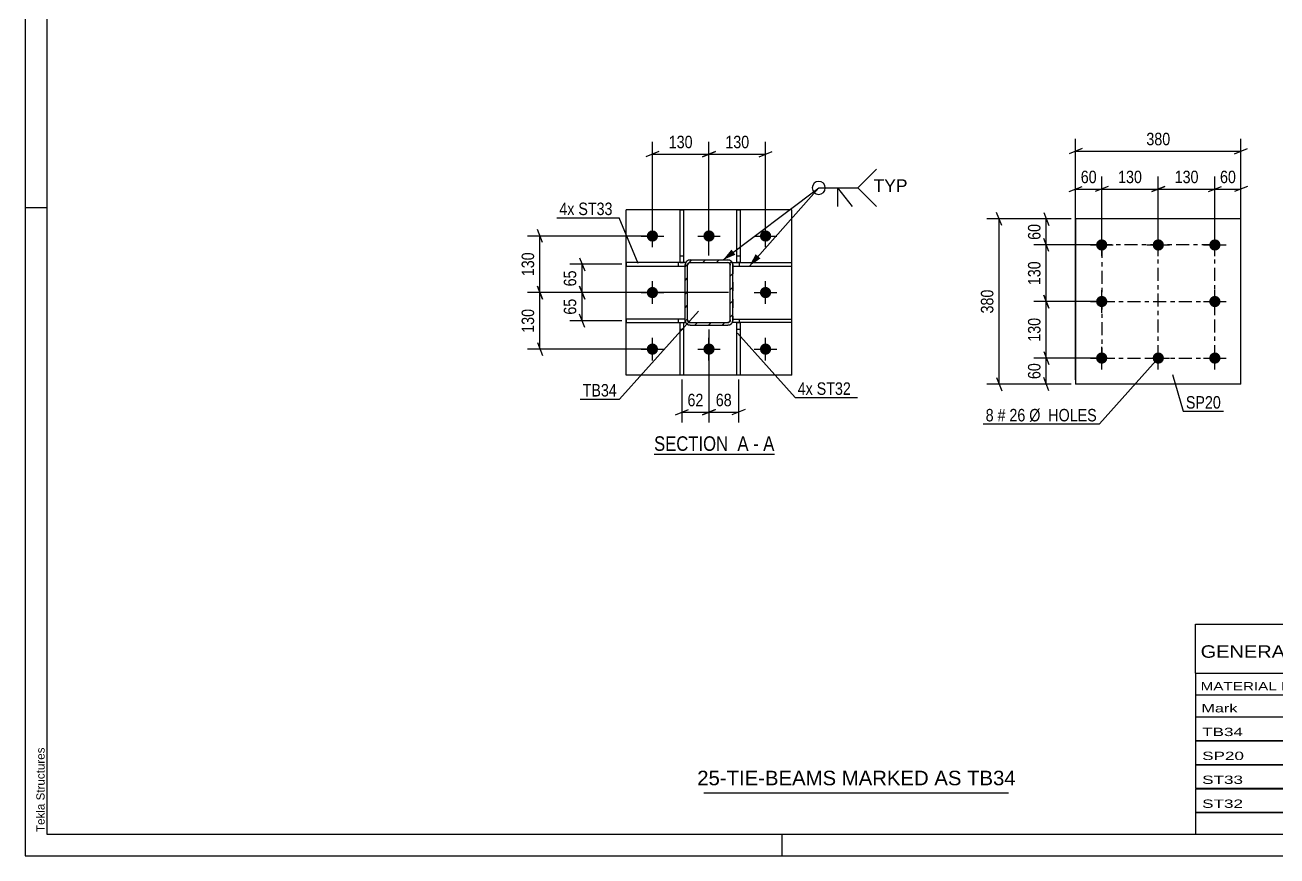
# Model space of a CAD drawing. Header units: millimetres. Extents: x 0 to 594, y 0 to 420.
# Drawn here: x 0 to 287.7, y 0 to 191 of the extents above; entities that cross this region are included whole.
import ezdxf

# ---------------------------------------------------------------- set-up
doc = ezdxf.new("R2010")
doc.units = ezdxf.units.MM
doc.linetypes.add('DXK_LINE_DOT2', pattern=[3.9198, 1.9599, -1.9599])
doc.linetypes.add('DXK_LINE_DOT3', pattern=[5.9187, 2.979, -0.9799, 0.9799, -0.9799])
doc.styles.add('Arial', font='ARIAL.TTF', dxfattribs={"height": 0.2})
doc.styles.add('Arial Narrow', font='ARIALN.TTF', dxfattribs={"height": 0.2})

# ---------------------------------------------------------------- blocks, each defined once
blk = doc.blocks.new('Unknown-580568585-1163')
at = {"color": 5, "linetype": 'Continuous'}
for p, q in [((0, 420), (0, 0)), ((5, 415), (5, 5)), ((5, 149), (0, 149)), ((5, 5), (589, 5)), ((174, 0), (174, 5)), ((0, 0), (594, 0))]:
    blk.add_line(p, q, dxfattribs=at)
at = {"color": 174, "linetype": 'Continuous', "style": 'Arial'}
blk.add_text('Tekla Structures', height=1.9102, rotation=90, dxfattribs=at).set_placement((4.5, 5.5))
blk = doc.blocks.new('Unknown-580568585-13 - 1405')
at = {"color": 6, "linetype": 'Continuous'}
blk.add_line((144.55, 92.37), (172.2, 92.37), dxfattribs=at)
at = {"color": 0, "linetype": 'Continuous'}
blk.add_wipeout([(162.66, 93.12), (162.66, 96.62), (144.55, 96.62), (144.55, 93.12)], dxfattribs=at)
at = {"color": 7, "linetype": 'Continuous', "style": 'Arial Narrow'}
blk.add_text('SECTION ', height=3.34, dxfattribs=at).set_placement((144.55, 93.12))
at = {"color": 0, "linetype": 'Continuous'}
blk.add_wipeout([(166.27, 93.12), (166.27, 96.62), (163.71, 96.62), (163.71, 93.12)], dxfattribs=at)
blk.add_wipeout([(168.59, 93.12), (168.59, 96.62), (167.32, 96.62), (167.32, 93.12)], dxfattribs=at)
at = {"color": 7, "linetype": 'Continuous', "style": 'Arial Narrow'}
blk.add_text('A', height=3.34, dxfattribs=at).set_placement((163.71, 93.12))
at = {"color": 0, "linetype": 'Continuous'}
blk.add_wipeout([(172.2, 93.12), (172.2, 96.62), (169.64, 96.62), (169.64, 93.12)], dxfattribs=at)
at = {"color": 7, "linetype": 'Continuous', "style": 'Arial Narrow'}
for s, p in [('A', (169.64, 93.12)), ('-', (167.32, 93.12))]:
    blk.add_text(s, height=3.34, dxfattribs=at).set_placement(p)
blk = doc.blocks.new('Part-580568585-1450 - 1405')
at = {"color": 2, "linetype": 'Continuous'}
for p, q in [((163.55, 136.41), (163.55, 148.5)), ((163.55, 148.5), (164.35, 148.5)), ((164.35, 148.5), (164.35, 136.41)), ((164.35, 136.41), (163.55, 136.41))]:
    blk.add_line(p, q, dxfattribs=at)
at = {"color": 7, "linetype": 'DXK_LINE_DOT2'}
blk.add_line((163.55, 137.91), (164.35, 137.91), dxfattribs=at)
blk = doc.blocks.new('Part-580568585-1442 - 1405')
at = {"color": 2, "linetype": 'Continuous'}
for p, q in [((150.55, 110.5), (150.55, 122.61)), ((150.55, 122.61), (151.35, 122.61)), ((151.35, 122.61), (151.35, 110.5)), ((151.35, 110.5), (150.55, 110.5))]:
    blk.add_line(p, q, dxfattribs=at)
at = {"color": 7, "linetype": 'DXK_LINE_DOT2'}
blk.add_line((150.55, 121.11), (151.35, 121.11), dxfattribs=at)
blk = doc.blocks.new('Part-580568585-1408 - 1405')
at = {"color": 2, "linetype": 'Continuous'}
for p, q in [((176.17, 148.5), (138.17, 148.5)), ((138.17, 110.5), (138.17, 148.5)), ((176.17, 110.5), (176.17, 148.5)), ((176.17, 110.5), (138.17, 110.5))]:
    blk.add_line(p, q, dxfattribs=at)
blk = doc.blocks.new('Part-580568585-1443 - 1405')
at = {"color": 2, "linetype": 'Continuous'}
for p, q in [((162.67, 123.4), (176.17, 123.4)), ((162.67, 122.6), (162.67, 123.2)), ((163.55, 122.6), (162.67, 122.6)), ((176.17, 122.6), (164.35, 122.6)), ((176.17, 122.6), (176.17, 123.4))]:
    blk.add_line(p, q, dxfattribs=at)
at = {"color": 7, "linetype": 'DXK_LINE_DOT2'}
for p, q in [((162.67, 123.2), (162.67, 123.4)), ((164.35, 122.6), (163.55, 122.6)), ((164.17, 122.6), (164.17, 123.4))]:
    blk.add_line(p, q, dxfattribs=at)
blk = doc.blocks.new('Part-580568585-1435 - 1405')
at = {"color": 2, "linetype": 'Continuous'}
for p, q in [((162.67, 135.8), (162.67, 136.4)), ((162.67, 136.4), (176.17, 136.4)), ((162.67, 135.6), (176.17, 135.6)), ((176.17, 135.6), (176.17, 136.4))]:
    blk.add_line(p, q, dxfattribs=at)
at = {"color": 7, "linetype": 'DXK_LINE_DOT2'}
for p, q in [((162.67, 135.8), (162.67, 135.6)), ((164.17, 135.6), (164.17, 136.4))]:
    blk.add_line(p, q, dxfattribs=at)
blk = doc.blocks.new('Part-580568585-1436 - 1405')
at = {"color": 2, "linetype": 'Continuous'}
for p, q in [((150.55, 136.41), (150.55, 148.5)), ((150.55, 148.5), (151.35, 148.5)), ((151.35, 148.5), (151.35, 136.41)), ((150.55, 136.41), (151.35, 136.41))]:
    blk.add_line(p, q, dxfattribs=at)
at = {"color": 7, "linetype": 'DXK_LINE_DOT2'}
blk.add_line((150.55, 137.91), (151.35, 137.91), dxfattribs=at)
blk = doc.blocks.new('Part-580568585-1486 - 1405')
at = {"color": 2, "linetype": 'Continuous'}
for p, q in [((151.67, 123.4), (138.17, 123.4)), ((138.17, 123.4), (138.17, 122.6)), ((138.17, 122.6), (150.55, 122.6)), ((151.35, 122.6), (151.67, 122.6)), ((151.67, 122.6), (151.67, 123.2))]:
    blk.add_line(p, q, dxfattribs=at)
at = {"color": 7, "linetype": 'DXK_LINE_DOT2'}
for p, q in [((150.17, 122.6), (150.17, 123.4)), ((150.55, 122.6), (151.35, 122.6)), ((151.67, 123.2), (151.67, 123.4))]:
    blk.add_line(p, q, dxfattribs=at)
blk = doc.blocks.new('Part-580568585-1487 - 1405')
at = {"color": 2, "linetype": 'Continuous'}
for p, q in [((151.67, 136.4), (138.17, 136.4)), ((138.17, 136.4), (138.17, 135.6)), ((138.17, 135.6), (151.67, 135.6)), ((151.67, 136.4), (151.67, 135.8))]:
    blk.add_line(p, q, dxfattribs=at)
at = {"color": 7, "linetype": 'DXK_LINE_DOT2'}
for p, q in [((150.17, 135.6), (150.17, 136.4)), ((151.67, 135.6), (151.67, 135.8))]:
    blk.add_line(p, q, dxfattribs=at)
blk = doc.blocks.new('Bolt-580568585-1488 - 1405')
at = {"linetype": 'Continuous'}
for points in [[(142.87, 142.5, -1), (145.47, 142.5, -1)], [(155.87, 142.5, -1), (158.47, 142.5, -1)], [(168.87, 142.5, -1), (171.47, 142.5, -1)], [(142.87, 129.5, -1), (145.47, 129.5, -1)], [(168.87, 129.5, -1), (171.47, 129.5, -1)], [(142.87, 116.5, -1), (145.47, 116.5, -1)], [(155.87, 116.5, -1), (158.47, 116.5, -1)], [(168.87, 116.5, -1), (171.47, 116.5, -1)]]:
    blk.add_hatch(color=1, dxfattribs=at).paths.add_polyline_path(points)
at = {"color": 1, "linetype": 'Continuous'}
for p, q in [((144.17, 139.9), (144.17, 145.1)), ((157.17, 139.9), (157.17, 145.1)), ((170.17, 139.9), (170.17, 145.1)), ((141.57, 142.5), (146.77, 142.5)), ((154.57, 142.5), (159.77, 142.5)), ((167.57, 142.5), (172.77, 142.5)), ((141.57, 129.5), (146.77, 129.5)), ((144.17, 126.9), (144.17, 132.1)), ((167.57, 129.5), (172.77, 129.5)), ((170.17, 126.9), (170.17, 132.1)), ((144.17, 113.9), (144.17, 119.1)), ((157.17, 113.9), (157.17, 119.1)), ((170.17, 113.9), (170.17, 119.1)), ((141.57, 116.5), (146.77, 116.5)), ((154.57, 116.5), (159.77, 116.5)), ((167.57, 116.5), (172.77, 116.5))]:
    blk.add_line(p, q, dxfattribs=at)
blk = doc.blocks.new('Part-580568585-1489 - 1405')
at = {"color": 2, "linetype": 'Continuous'}
for p, q in [((163.55, 110.5), (163.55, 122.61)), ((163.55, 122.61), (164.35, 122.61)), ((164.35, 122.61), (164.35, 110.5)), ((164.35, 110.5), (163.55, 110.5))]:
    blk.add_line(p, q, dxfattribs=at)
at = {"color": 7, "linetype": 'DXK_LINE_DOT2'}
blk.add_line((163.55, 121.11), (164.35, 121.11), dxfattribs=at)
blk = doc.blocks.new('Part-580568585-1504 - 1405')
at = {"linetype": 'Continuous'}
h = blk.add_hatch(dxfattribs=at)
h.set_pattern_fill('', scale=0.7, style=0, pattern_type=0)
h.set_pattern_definition([(45, (162.3157, 136.6487), (-1.57154, 1.57154), [])])
h.paths.add_polyline_path([(162.58, 136.26), (162.32, 136.65), (161.93, 136.91), (161.47, 137), (152.87, 137), (152.41, 136.91), (152.02, 136.65), (151.76, 136.26), (151.67, 135.8), (151.67, 123.2), (151.76, 122.74), (152.02, 122.35), (152.41, 122.09), (152.87, 122), (161.47, 122), (161.93, 122.09), (162.32, 122.35), (162.58, 122.74), (162.67, 123.2), (162.67, 135.8)])
h.paths.add_polyline_path([(162.07, 123.2), (162.02, 122.97), (161.89, 122.78), (161.7, 122.65), (161.47, 122.6), (152.87, 122.6), (152.64, 122.65), (152.44, 122.78), (152.31, 122.97), (152.27, 123.2), (152.27, 135.8), (152.31, 136.03), (152.44, 136.22), (152.64, 136.35), (152.87, 136.4), (161.47, 136.4), (161.7, 136.35), (161.89, 136.22), (162.02, 136.03), (162.07, 135.8)])
at = {"color": 7, "linetype": 'DXK_LINE_DOT2'}
for p, q in [((151.67, 135.8), (151.76, 136.26)), ((151.67, 123.2), (151.67, 135.8)), ((152.31, 136.03), (152.27, 135.8)), ((152.27, 123.2), (152.27, 135.8)), ((152.44, 136.22), (152.31, 136.03)), ((152.41, 136.91), (152.87, 137)), ((152.64, 136.35), (152.44, 136.22)), ((152.87, 136.4), (152.64, 136.35)), ((152.87, 137), (161.47, 137)), ((152.87, 136.4), (161.47, 136.4)), ((161.47, 137), (161.93, 136.91)), ((161.7, 136.35), (161.47, 136.4)), ((161.89, 136.22), (161.7, 136.35)), ((162.02, 136.03), (161.89, 136.22)), ((162.07, 135.8), (162.02, 136.03)), ((162.07, 123.2), (162.07, 135.8)), ((162.58, 136.26), (162.67, 135.8)), ((162.67, 135.8), (162.67, 123.2)), ((151.76, 122.74), (151.67, 123.2)), ((152.27, 123.2), (152.31, 122.97)), ((152.31, 122.97), (152.44, 122.78)), ((152.87, 122), (152.41, 122.09)), ((152.44, 122.78), (152.64, 122.65)), ((152.64, 122.65), (152.87, 122.6)), ((152.87, 122.6), (161.47, 122.6)), ((152.87, 122), (161.47, 122)), ((161.47, 122.6), (161.7, 122.65)), ((161.93, 122.09), (161.47, 122)), ((161.7, 122.65), (161.89, 122.78)), ((161.89, 122.78), (162.02, 122.97)), ((162.02, 122.97), (162.07, 123.2)), ((162.67, 123.2), (162.58, 122.74))]:
    blk.add_line(p, q, dxfattribs=at)
at = {"color": 2, "linetype": 'Continuous'}
for p, q in [((151.76, 136.26), (151.67, 135.8)), ((151.67, 123.2), (151.67, 135.8)), ((152.27, 135.8), (152.31, 136.03)), ((152.27, 123.2), (152.27, 135.8)), ((152.31, 136.03), (152.44, 136.22)), ((152.87, 137), (152.41, 136.91)), ((152.44, 136.22), (152.64, 136.35)), ((152.64, 136.35), (152.87, 136.4)), ((152.87, 137), (161.47, 137)), ((152.87, 136.4), (161.47, 136.4)), ((161.93, 136.91), (161.47, 137)), ((161.47, 136.4), (161.7, 136.35)), ((161.7, 136.35), (161.89, 136.22)), ((161.89, 136.22), (162.02, 136.03)), ((162.02, 136.03), (162.07, 135.8)), ((162.07, 123.2), (162.07, 135.8)), ((162.67, 135.8), (162.58, 136.26)), ((162.67, 123.2), (162.67, 135.8)), ((151.67, 123.2), (151.76, 122.74)), ((152.31, 122.97), (152.27, 123.2)), ((152.44, 122.78), (152.31, 122.97)), ((152.41, 122.09), (152.87, 122)), ((152.64, 122.65), (152.44, 122.78)), ((152.87, 122.6), (152.64, 122.65)), ((152.87, 122.6), (161.47, 122.6)), ((152.87, 122), (161.47, 122)), ((161.7, 122.65), (161.47, 122.6)), ((161.47, 122), (161.93, 122.09)), ((161.89, 122.78), (161.7, 122.65)), ((162.02, 122.97), (161.89, 122.78)), ((162.07, 123.2), (162.02, 122.97)), ((162.58, 122.74), (162.67, 123.2))]:
    blk.add_line(p, q, dxfattribs=at)
at = {"color": 7, "linetype": 'DXK_LINE_DOT2'}
for centre, start, end in [((152.87, 135.8), 112.5, 157.5), ((161.47, 135.8), 22.5, 67.5), ((152.87, 123.2), 202.5, 247.5), ((161.47, 123.2), 292.5, 337.5)]:
    blk.add_arc(centre, 1.2, start, end, dxfattribs=at)
at = {"color": 2, "linetype": 'Continuous'}
for centre, start, end in [((152.87, 135.8), 112.5, 157.5), ((161.47, 135.8), 22.5, 67.5), ((152.87, 123.2), 202.5, 247.5), ((161.47, 123.2), 292.5, 337.5)]:
    blk.add_arc(centre, 1.2, start, end, dxfattribs=at)
blk = doc.blocks.new('Bolt-580568585-2205 - 2143')
at = {"linetype": 'Continuous'}
for points in [[(247.42, 141.74, -1), (247.42, 139.14, -1)], [(260.42, 141.74, -1), (260.42, 139.14, -1)], [(273.42, 141.74, -1), (273.42, 139.14, -1)], [(247.42, 128.74, -1), (247.42, 126.14, -1)], [(273.42, 128.74, -1), (273.42, 126.14, -1)], [(247.42, 115.74, -1), (247.42, 113.14, -1)], [(260.42, 115.74, -1), (260.42, 113.14, -1)], [(273.42, 115.74, -1), (273.42, 113.14, -1)]]:
    blk.add_hatch(color=1, dxfattribs=at).paths.add_polyline_path(points)
at = {"color": 1, "linetype": 'Continuous'}
for p, q in [((247.42, 137.84), (247.42, 143.04)), ((260.42, 137.84), (260.42, 143.04)), ((273.42, 137.84), (273.42, 143.04)), ((244.82, 140.44), (250.02, 140.44)), ((257.82, 140.44), (263.02, 140.44)), ((270.82, 140.44), (276.02, 140.44)), ((247.42, 124.84), (247.42, 130.04)), ((273.42, 124.84), (273.42, 130.04)), ((244.82, 127.44), (250.02, 127.44)), ((270.82, 127.44), (276.02, 127.44)), ((247.42, 111.84), (247.42, 117.04)), ((260.42, 111.84), (260.42, 117.04)), ((273.42, 111.84), (273.42, 117.04)), ((244.82, 114.44), (250.02, 114.44)), ((257.82, 114.44), (263.02, 114.44)), ((270.82, 114.44), (276.02, 114.44))]:
    blk.add_line(p, q, dxfattribs=at)
blk = doc.blocks.new('Part-580568585-2210 - 2143')
at = {"color": 2, "linetype": 'Continuous'}
for p, q in [((279.42, 146.44), (241.42, 146.44)), ((241.42, 146.44), (241.42, 108.44)), ((279.42, 108.44), (279.42, 146.44)), ((279.42, 108.44), (241.42, 108.44))]:
    blk.add_line(p, q, dxfattribs=at)
blk = doc.blocks.new('Rectangle-580568585-2298 - 2143')
at = {"color": 1, "linetype": 'DXK_LINE_DOT3'}
blk.add_lwpolyline([(247.42, 114.44), (273.42, 114.44), (273.42, 140.44), (247.42, 140.44), (247.42, 114.44)], close=True, dxfattribs=at)
blk = doc.blocks.new('Line-580568585-2283 - 2143')
at = {"color": 1, "linetype": 'DXK_LINE_DOT3'}
blk.add_line((247.42, 127.44), (273.42, 127.44), dxfattribs=at)
blk = doc.blocks.new('Line-580568585-2291 - 2143')
at = {"color": 1, "linetype": 'DXK_LINE_DOT3'}
blk.add_line((260.42, 114.44), (260.42, 140.44), dxfattribs=at)
blk = doc.blocks.new('StraightDimension-580568585-1582 - 1405')
at = {"color": 7, "linetype": 'Continuous'}
for p, q in [((144.17, 143.5), (144.17, 164.18)), ((157.17, 138), (157.17, 164.18)), ((145.67, 161.93), (142.67, 160.73)), ((144.17, 161.33), (157.17, 161.33)), ((155.67, 160.73), (158.67, 161.93))]:
    blk.add_line(p, q, dxfattribs=at)
at = {"color": 0}
blk.add_wipeout([(154.01, 162.08), (154.01, 166.28), (147.32, 166.28), (147.32, 162.08)], dxfattribs=at)
at = {"color": 3, "style": 'Arial Narrow'}
blk.add_text('130', height=2.863, dxfattribs=at).set_placement((147.92, 162.68))
blk = doc.blocks.new('StraightDimension-580568585-1521 - 1405')
at = {"color": 7, "linetype": 'Continuous'}
for p, q in [((157.17, 121), (157.17, 99.62)), ((150.95, 109.5), (150.95, 99.62)), ((149.45, 101.42), (152.45, 102.62)), ((150.95, 102.02), (157.17, 102.02)), ((158.67, 102.62), (155.67, 101.42))]:
    blk.add_line(p, q, dxfattribs=at)
at = {"color": 0}
blk.add_wipeout([(156.49, 102.77), (156.49, 106.97), (151.63, 106.97), (151.63, 102.77)], dxfattribs=at)
at = {"color": 3, "style": 'Arial Narrow'}
blk.add_text('62', height=2.863, dxfattribs=at).set_placement((152.23, 103.37))
blk = doc.blocks.new('StraightDimension-580568585-1532 - 1405')
at = {"color": 7, "linetype": 'Continuous'}
for p, q in [((157.17, 121), (157.17, 99.62)), ((163.95, 109.5), (163.95, 99.62)), ((155.67, 101.42), (158.67, 102.62)), ((157.17, 102.02), (163.95, 102.02)), ((165.45, 102.62), (162.45, 101.42))]:
    blk.add_line(p, q, dxfattribs=at)
at = {"color": 0}
blk.add_wipeout([(162.99, 102.77), (162.99, 106.97), (158.13, 106.97), (158.13, 102.77)], dxfattribs=at)
at = {"color": 3, "style": 'Arial Narrow'}
blk.add_text('68', height=2.863, dxfattribs=at).set_placement((158.73, 103.37))
blk = doc.blocks.new('StraightDimension-580568585-1540 - 1405')
at = {"color": 7, "linetype": 'Continuous'}
for p, q in [((137.17, 136), (125.16, 136)), ((127.41, 137.5), (128.61, 134.5)), ((128.01, 129.5), (128.01, 136)), ((150.67, 129.5), (125.16, 129.5)), ((128.61, 128), (127.41, 131))]:
    blk.add_line(p, q, dxfattribs=at)
at = {"color": 0}
blk.add_wipeout([(127.26, 135.18), (123.06, 135.18), (123.06, 130.32), (127.26, 130.32)], dxfattribs=at)
at = {"color": 3, "style": 'Arial Narrow'}
blk.add_text('65', height=2.863, rotation=90.0002, dxfattribs=at).set_placement((126.66, 130.92))
blk = doc.blocks.new('StraightDimension-580568585-1550 - 1405')
at = {"color": 7, "linetype": 'Continuous'}
for p, q in [((150.67, 129.5), (125.16, 129.5)), ((127.41, 131), (128.61, 128)), ((128.01, 123), (128.01, 129.5)), ((128.61, 121.5), (127.41, 124.5)), ((137.17, 123), (125.16, 123))]:
    blk.add_line(p, q, dxfattribs=at)
at = {"color": 0}
blk.add_wipeout([(127.26, 128.68), (123.06, 128.68), (123.06, 123.82), (127.26, 123.82)], dxfattribs=at)
at = {"color": 3, "style": 'Arial Narrow'}
blk.add_text('65', height=2.863, rotation=90.0002, dxfattribs=at).set_placement((126.66, 124.42))
blk = doc.blocks.new('StraightDimension-580568585-1557 - 1405')
at = {"color": 7, "linetype": 'Continuous'}
for p, q in [((118.93, 141), (117.73, 144)), ((143.17, 142.5), (115.48, 142.5)), ((118.33, 129.5), (118.33, 142.5)), ((161.67, 129.5), (115.48, 129.5)), ((117.73, 131), (118.93, 128))]:
    blk.add_line(p, q, dxfattribs=at)
at = {"color": 0}
blk.add_wipeout([(117.58, 139.34), (113.38, 139.34), (113.38, 132.66), (117.58, 132.66)], dxfattribs=at)
at = {"color": 3, "style": 'Arial Narrow'}
blk.add_text('130', height=2.863, rotation=90.0002, dxfattribs=at).set_placement((116.98, 133.26))
blk = doc.blocks.new('StraightDimension-580568585-1571 - 1405')
at = {"color": 7, "linetype": 'Continuous'}
for p, q in [((161.67, 129.5), (115.48, 129.5)), ((118.93, 128), (117.73, 131)), ((118.33, 116.5), (118.33, 129.5)), ((117.73, 118), (118.93, 115)), ((143.17, 116.5), (115.48, 116.5))]:
    blk.add_line(p, q, dxfattribs=at)
at = {"color": 0}
blk.add_wipeout([(117.58, 126.34), (113.38, 126.34), (113.38, 119.66), (117.58, 119.66)], dxfattribs=at)
at = {"color": 3, "style": 'Arial Narrow'}
blk.add_text('130', height=2.863, rotation=90.0002, dxfattribs=at).set_placement((116.98, 120.26))
blk = doc.blocks.new('StraightDimension-580568585-1592 - 1405')
at = {"color": 7, "linetype": 'Continuous'}
for p, q in [((157.17, 138), (157.17, 164.18)), ((170.17, 143.5), (170.17, 164.18)), ((158.67, 161.93), (155.67, 160.73)), ((157.17, 161.33), (170.17, 161.33)), ((168.67, 160.73), (171.67, 161.93))]:
    blk.add_line(p, q, dxfattribs=at)
at = {"color": 0}
blk.add_wipeout([(167.01, 162.08), (167.01, 166.28), (160.33, 166.28), (160.33, 162.08)], dxfattribs=at)
at = {"color": 3, "style": 'Arial Narrow'}
blk.add_text('130', height=2.863, dxfattribs=at).set_placement((160.93, 162.68))
blk = doc.blocks.new('StraightDimension-580568585-2269 - 2143')
at = {"color": 7, "linetype": 'Continuous'}
for p, q in [((234.09, 115.94), (235.29, 112.94)), ((246.42, 114.44), (231.84, 114.44)), ((234.69, 108.44), (234.69, 114.44)), ((235.29, 106.94), (234.09, 109.94)), ((240.42, 108.44), (231.84, 108.44))]:
    blk.add_line(p, q, dxfattribs=at)
at = {"color": 0}
blk.add_wipeout([(233.94, 113.87), (229.74, 113.87), (229.74, 109.01), (233.94, 109.01)], dxfattribs=at)
at = {"color": 3, "style": 'Arial Narrow'}
blk.add_text('60', height=2.863, rotation=90.0002, dxfattribs=at).set_placement((233.34, 109.61))
blk = doc.blocks.new('StraightDimension-580568585-3596 - 2143')
at = {"color": 7, "linetype": 'Continuous'}
for p, q in [((260.42, 141.44), (260.42, 156.15)), ((273.42, 141.44), (273.42, 156.15)), ((261.92, 153.9), (258.92, 152.7)), ((260.42, 153.3), (273.42, 153.3)), ((271.92, 152.7), (274.92, 153.9))]:
    blk.add_line(p, q, dxfattribs=at)
at = {"color": 0}
blk.add_wipeout([(270.27, 154.05), (270.27, 158.25), (263.58, 158.25), (263.58, 154.05)], dxfattribs=at)
at = {"color": 3, "style": 'Arial Narrow'}
blk.add_text('130', height=2.863, dxfattribs=at).set_placement((264.18, 154.65))
blk = doc.blocks.new('StraightDimension-580568585-2212 - 2143')
at = {"color": 7, "linetype": 'Continuous'}
for p, q in [((224.47, 144.94), (223.27, 147.94)), ((240.42, 146.44), (221.02, 146.44)), ((223.87, 108.44), (223.87, 146.44)), ((223.27, 109.94), (224.47, 106.94)), ((240.42, 108.44), (221.02, 108.44))]:
    blk.add_line(p, q, dxfattribs=at)
at = {"color": 0}
blk.add_wipeout([(223.12, 130.78), (218.92, 130.78), (218.92, 124.1), (223.12, 124.1)], dxfattribs=at)
at = {"color": 3, "style": 'Arial Narrow'}
blk.add_text('380', height=2.863, rotation=90.0002, dxfattribs=at).set_placement((222.52, 124.7))
blk = doc.blocks.new('StraightDimension-580568585-2248 - 2143')
at = {"color": 7, "linetype": 'Continuous'}
for p, q in [((241.42, 109.44), (241.42, 164.86)), ((279.42, 109.44), (279.42, 164.86)), ((242.92, 162.61), (239.92, 161.41)), ((241.42, 162.01), (279.42, 162.01)), ((277.92, 161.41), (280.92, 162.61))]:
    blk.add_line(p, q, dxfattribs=at)
at = {"color": 0}
blk.add_wipeout([(263.77, 162.76), (263.77, 166.96), (257.08, 166.96), (257.08, 162.76)], dxfattribs=at)
at = {"color": 3, "style": 'Arial Narrow'}
blk.add_text('380', height=2.863, dxfattribs=at).set_placement((257.68, 163.36))
blk = doc.blocks.new('StraightDimension-580568585-2259 - 2143')
at = {"color": 7, "linetype": 'Continuous'}
for p, q in [((234.09, 147.94), (235.29, 144.94)), ((240.42, 146.44), (231.84, 146.44)), ((234.69, 140.44), (234.69, 146.44)), ((235.29, 138.94), (234.09, 141.94)), ((246.42, 140.44), (231.84, 140.44))]:
    blk.add_line(p, q, dxfattribs=at)
at = {"color": 0}
blk.add_wipeout([(233.94, 145.87), (229.74, 145.87), (229.74, 141.01), (233.94, 141.01)], dxfattribs=at)
at = {"color": 3, "style": 'Arial Narrow'}
blk.add_text('60', height=2.863, rotation=90.0002, dxfattribs=at).set_placement((233.34, 141.61))
blk = doc.blocks.new('StraightDimension-580568585-2632 - 2143')
at = {"color": 7, "linetype": 'Continuous'}
for p, q in [((273.42, 141.44), (273.42, 156.15)), ((279.42, 109.44), (279.42, 156.15)), ((271.92, 152.7), (274.92, 153.9)), ((273.42, 153.3), (279.42, 153.3)), ((280.92, 153.9), (277.92, 152.7))]:
    blk.add_line(p, q, dxfattribs=at)
at = {"color": 0}
blk.add_wipeout([(278.85, 154.05), (278.85, 158.25), (274, 158.25), (274, 154.05)], dxfattribs=at)
at = {"color": 3, "style": 'Arial Narrow'}
blk.add_text('60', height=2.863, dxfattribs=at).set_placement((274.6, 154.65))
blk = doc.blocks.new('StraightDimension-580568585-2633 - 2143')
at = {"color": 7, "linetype": 'Continuous'}
for p, q in [((241.42, 109.44), (241.42, 156.15)), ((247.42, 141.44), (247.42, 156.15)), ((239.92, 152.7), (242.92, 153.9)), ((241.42, 153.3), (247.42, 153.3)), ((248.92, 153.9), (245.92, 152.7))]:
    blk.add_line(p, q, dxfattribs=at)
at = {"color": 0}
blk.add_wipeout([(246.85, 154.05), (246.85, 158.25), (242, 158.25), (242, 154.05)], dxfattribs=at)
at = {"color": 3, "style": 'Arial Narrow'}
blk.add_text('60', height=2.863, dxfattribs=at).set_placement((242.6, 154.65))
blk = doc.blocks.new('StraightDimension-580568585-3594 - 2143')
at = {"color": 7, "linetype": 'Continuous'}
for p, q in [((247.42, 141.44), (247.42, 156.15)), ((260.42, 141.44), (260.42, 156.15)), ((248.92, 153.9), (245.92, 152.7)), ((247.42, 153.3), (260.42, 153.3)), ((258.92, 152.7), (261.92, 153.9))]:
    blk.add_line(p, q, dxfattribs=at)
at = {"color": 0}
blk.add_wipeout([(257.27, 154.05), (257.27, 158.25), (250.58, 158.25), (250.58, 154.05)], dxfattribs=at)
at = {"color": 3, "style": 'Arial Narrow'}
blk.add_text('130', height=2.863, dxfattribs=at).set_placement((251.18, 154.65))
blk = doc.blocks.new('StraightDimension-580568585-3616 - 2143')
at = {"color": 7, "linetype": 'Continuous'}
for p, q in [((246.42, 127.44), (231.84, 127.44)), ((235.29, 125.94), (234.09, 128.94)), ((234.69, 114.44), (234.69, 127.44)), ((234.09, 115.94), (235.29, 112.94)), ((246.42, 114.44), (231.84, 114.44))]:
    blk.add_line(p, q, dxfattribs=at)
at = {"color": 0}
blk.add_wipeout([(233.94, 124.28), (229.74, 124.28), (229.74, 117.6), (233.94, 117.6)], dxfattribs=at)
at = {"color": 3, "style": 'Arial Narrow'}
blk.add_text('130', height=2.863, rotation=90.0002, dxfattribs=at).set_placement((233.34, 118.2))
blk = doc.blocks.new('StraightDimension-580568585-3618 - 2143')
at = {"color": 7, "linetype": 'Continuous'}
for p, q in [((235.29, 138.94), (234.09, 141.94)), ((246.42, 140.44), (231.84, 140.44)), ((234.69, 127.44), (234.69, 140.44)), ((246.42, 127.44), (231.84, 127.44)), ((234.09, 128.94), (235.29, 125.94))]:
    blk.add_line(p, q, dxfattribs=at)
at = {"color": 0}
blk.add_wipeout([(233.94, 137.28), (229.74, 137.28), (229.74, 130.6), (233.94, 130.6)], dxfattribs=at)
at = {"color": 3, "style": 'Arial Narrow'}
blk.add_text('130', height=2.863, rotation=90.0002, dxfattribs=at).set_placement((233.34, 131.2))
blk = doc.blocks.new('Unknown-580568585-3913')
at = {"color": 7, "linetype": 'Continuous'}
for p, q in [((269, 53.25), (429, 53.25)), ((269, 42), (269, 53.25)), ((429, 53.25), (429, 42)), ((269, 42), (429, 42)), ((269, 42), (269, 37)), ((429, 42), (429, 37)), ((269, 37), (429, 37)), ((269, 37), (269, 32)), ((293, 37), (293, 32)), ((328.5, 37), (328.5, 32)), ((354.5, 37), (354.5, 32)), ((367.5, 37), (367.5, 32)), ((385, 37), (385, 32)), ((407, 37), (407, 32)), ((429, 37), (429, 32)), ((269, 32), (429, 32)), ((269, 31.95), (269, 26.55)), ((269, 31.95), (429, 31.95)), ((293, 32), (293, 26.5)), ((328.5, 32), (328.5, 26.5)), ((354.5, 32), (354.5, 26.5)), ((367.5, 32), (367.5, 26.5)), ((385, 32), (385, 26.5)), ((407, 32), (407, 26.5)), ((429, 31.95), (429, 26.55)), ((269, 26.55), (429, 26.55)), ((269, 26.45), (269, 21.05)), ((269, 26.45), (429, 26.45)), ((293, 26.5), (293, 21)), ((328.5, 26.5), (328.5, 21)), ((354.5, 26.5), (354.5, 21)), ((367.5, 26.5), (367.5, 21)), ((385, 26.5), (385, 21)), ((407, 26.5), (407, 21)), ((429, 26.45), (429, 21.05)), ((269, 21.05), (429, 21.05)), ((269, 20.95), (269, 15.55)), ((269, 20.95), (429, 20.95)), ((293, 21), (293, 15.5)), ((328.5, 21), (328.5, 15.5)), ((354.5, 21), (354.5, 15.5)), ((367.5, 21), (367.5, 15.5)), ((385, 21), (385, 15.5)), ((407, 21), (407, 15.5)), ((429, 20.95), (429, 15.55)), ((269, 15.55), (429, 15.55)), ((269, 15.45), (269, 10.05)), ((269, 15.45), (429, 15.45)), ((293, 15.5), (293, 10)), ((328.5, 15.5), (328.5, 10)), ((354.5, 15.5), (354.5, 10)), ((367.5, 15.5), (367.5, 10)), ((385, 15.5), (385, 10)), ((407, 15.5), (407, 10)), ((429, 15.45), (429, 10.05)), ((269, 10.05), (429, 10.05)), ((269, 10), (429, 10)), ((269, 10), (269, 5)), ((385, 10), (385, 5)), ((407, 10), (407, 5)), ((429, 10), (429, 5)), ((269, 5), (429, 5))]:
    blk.add_line(p, q, dxfattribs=at)
at = {"color": 7, "style": 'Arial Narrow'}
for s, height, width, p in [('GENERAL NOTES & WELD DETAILS :', 2.8633, 1.4, (270.15, 45.56)), ('REFER TYP DRAWING TYP-01', 1.9089, 1.6, (353.7, 45.66)), ("MATERIAL LIST FOR ASSEMBLY MK'D", 1.9089, 1.6, (270.15, 38.06)), ('TB34', 1.909, 1.794707, (364.1, 37.97)), ('25', 1.909, 1.794707, (389.99, 38.06)), ('No. Required', 1.9089, 1.6, (400.41, 38.06)), ('Mark', 1.909, 1.7, (270.34, 33)), ('Profile', 1.909, 1.7, (303.41, 33)), ('Material', 1.909, 1.7, (333.54, 33.06)), ('No.', 1.909, 1.7, (358.5, 33.06)), ('Length', 1.909, 1.7, (369, 33.06)), ('Area', 1.909, 1.7, (391.5, 33.06)), ('Weight', 1.909, 1.7, (411, 33.06))]:
    blk.add_text(s, height=height, dxfattribs=dict(at, width=width)).set_placement(p)
at = {"color": 7, "linetype": 'Continuous', "style": 'Arial Narrow'}
for s, height, width, p in [('TB34', 1.909, 1.794707, (270.5, 27.56)), ('RHS150*110*6', 1.9089, 1.794707, (295, 27.56)), ('E350', 1.909, 1.794707, (334.74, 27.56)), ('1', 1.91, 1.794707, (358.86, 27.56)), ('2951', 1.909, 1.794707, (371.58, 27.56)), ('1.5', 1.909, 1.794707, (395.32, 27.56)), ('68.9', 1.909, 1.794707, (414.14, 27.56)), ('SP20', 1.909, 1.794707, (270.5, 22.06)), ('PL20*380', 1.909, 1.794707, (295, 22.06)), ('E350', 1.909, 1.794707, (334.74, 22.06)), ('2', 1.91, 1.794707, (358.86, 22.06)), ('380', 1.909, 1.794707, (373.77, 22.06)), ('0.3', 1.909, 1.794707, (395.32, 22.06)), ('45.3', 1.909, 1.794707, (414.14, 22.06)), ('ST33', 1.909, 1.794707, (270.5, 16.56)), ('PL8*100', 1.909, 1.794707, (295, 16.56)), ('E350', 1.909, 1.794707, (334.74, 16.56)), ('8', 1.91, 1.794707, (358.86, 16.56)), ('135', 1.909, 1.794707, (373.77, 16.56)), ('0.0', 1.909, 1.794707, (395.32, 16.56)), ('3.3', 1.909, 1.794707, (416.33, 16.56)), ('ST32', 1.909, 1.794707, (270.5, 11.06)), ('PL8*100', 1.909, 1.794707, (295, 11.06)), ('E350', 1.909, 1.794707, (334.74, 11.06)), ('8', 1.91, 1.794707, (358.86, 11.06)), ('121', 1.909, 1.794707, (373.77, 11.06)), ('0.0', 1.909, 1.794707, (395.32, 11.06)), ('3.0', 1.909, 1.794707, (416.33, 11.06)), ('Total', 1.909, 1.7, (371.33, 6.5)), ('2.4', 1.909, 1.794707, (394.83, 6.5)), ('120.6', 1.909, 1.794707, (411.96, 6.5))]:
    blk.add_text(s, height=height, dxfattribs=dict(at, width=width)).set_placement(p)
blk = doc.blocks.new('Unknown-580568585-3914')
at = {"color": 7, "linetype": 'Continuous'}
blk.add_line((156, 14.5), (226, 14.5), dxfattribs=at)
at = {"color": 7, "style": 'Arial'}
blk.add_text('25-TIE-BEAMS MARKED AS TB34', height=3.3427734, dxfattribs=at).set_placement((154.46875, 16.25))
blk = doc.blocks.new('MarkSet-580568585-2730 - 1405')
at = {"color": 0}
blk.add_wipeout([(181.02, 105.99), (181.02, 108.99), (177.55, 108.99), (177.55, 105.99)], dxfattribs=at)
blk.add_wipeout([(181.02, 105.99), (181.02, 108.99), (177.55, 108.99), (177.55, 105.99)], dxfattribs=at)
at = {"color": 30, "linetype": 'Continuous'}
blk.add_line((163.74, 120.16), (176.95, 105.39), dxfattribs=at)
at = {"color": 0}
blk.add_wipeout([(189.78, 105.99), (189.78, 108.99), (181.92, 108.99), (181.92, 105.99)], dxfattribs=at)
blk.add_wipeout([(189.78, 105.99), (189.78, 108.99), (181.92, 108.99), (181.92, 105.99)], dxfattribs=at)
at = {"color": 30, "linetype": 'Continuous'}
blk.add_line((176.95, 105.39), (191.28, 105.39), dxfattribs=at)
at = {"color": 3, "style": 'Arial Narrow'}
for s, p in [('4x', (177.55, 105.99)), ('ST32', (181.92, 105.99))]:
    blk.add_text(s, height=2.863, dxfattribs=at).set_placement(p)
blk = doc.blocks.new('Mark-580568585-1500 - 1405')
at = {"color": 0}
blk.add_wipeout([(135.99, 105.61), (135.99, 108.61), (128.14, 108.61), (128.14, 105.61)], dxfattribs=at)
blk.add_wipeout([(135.99, 105.61), (135.99, 108.61), (128.14, 108.61), (128.14, 105.61)], dxfattribs=at)
at = {"color": 30, "linetype": 'Continuous'}
for p in [(154.76, 125.19), (127.54, 105.01)]:
    blk.add_line(p, (136.59, 105.01), dxfattribs=at)
at = {"color": 3, "style": 'Arial Narrow'}
blk.add_text('TB34', height=2.863, dxfattribs=at).set_placement((128.14, 105.61))
blk = doc.blocks.new('WeldMark-580568585-1601 - 1405')
at = {"linetype": 'Continuous'}
for points in [[(163.24, 138.2), (160.39, 137), (162.34, 139.4)], [(169.01, 137.34), (166.46, 135.6), (167.89, 138.34)]]:
    blk.add_hatch(color=30, dxfattribs=at).paths.add_polyline_path(points)
at = {"color": 30, "linetype": 'Continuous'}
for p, q in [((160.39, 137), (182.4, 153.55)), ((166.46, 135.6), (182.4, 153.55)), ((182.4, 153.55), (191.4, 153.55))]:
    blk.add_line(p, q, dxfattribs=at)
at = {"color": 3, "linetype": 'Continuous'}
for q in [(190.11, 149.27), (186.68, 149.27)]:
    blk.add_line((186.68, 153.55), q, dxfattribs=at)
for start, end in [(90, 270), (270, 90)]:
    blk.add_arc((182.4, 153.55), 1.5, start, end, dxfattribs=at)
at = {"color": 0, "linetype": 'Continuous'}
blk.add_wipeout([(202.77, 152.65), (202.77, 155.65), (195, 155.65), (195, 152.65)], dxfattribs=at)
blk.add_wipeout([(202.77, 152.65), (202.77, 155.65), (195, 155.65), (195, 152.65)], dxfattribs=at)
at = {"color": 3, "linetype": 'Continuous'}
for q in [(195.68, 157.84), (195.68, 149.27)]:
    blk.add_line((191.4, 153.55), q, dxfattribs=at)
at = {"color": 3, "linetype": 'Continuous', "style": 'Arial'}
blk.add_text('TYP', height=2.865, dxfattribs=at).set_placement((195, 152.65))
blk = doc.blocks.new('MarkSet-580568585-2737 - 1405')
at = {"color": 30, "linetype": 'Continuous'}
blk.add_line((140.91, 136.21), (136.51, 146.71), dxfattribs=at)
at = {"color": 0}
blk.add_wipeout([(126.25, 147.31), (126.25, 150.31), (122.78, 150.31), (122.78, 147.31)], dxfattribs=at)
blk.add_wipeout([(126.25, 147.31), (126.25, 150.31), (122.78, 150.31), (122.78, 147.31)], dxfattribs=at)
blk.add_wipeout([(135.01, 147.31), (135.01, 150.31), (127.15, 150.31), (127.15, 147.31)], dxfattribs=at)
blk.add_wipeout([(135.01, 147.31), (135.01, 150.31), (127.15, 150.31), (127.15, 147.31)], dxfattribs=at)
at = {"color": 30, "linetype": 'Continuous'}
blk.add_line((122.18, 146.71), (136.51, 146.71), dxfattribs=at)
at = {"color": 3, "style": 'Arial Narrow'}
for s, p in [('4x', (122.78, 147.31)), ('ST33', (127.15, 147.31))]:
    blk.add_text(s, height=2.863, dxfattribs=at).set_placement(p)
blk = doc.blocks.new('Mark-580568585-2201 - 2143')
at = {"color": 0}
blk.add_wipeout([(222.58, 99.89), (222.58, 102.89), (220.75, 102.89), (220.75, 99.89)], dxfattribs=at)
blk.add_wipeout([(222.58, 99.89), (222.58, 102.89), (220.75, 102.89), (220.75, 99.89)], dxfattribs=at)
blk.add_wipeout([(225.31, 99.89), (225.31, 102.89), (223.48, 102.89), (223.48, 99.89)], dxfattribs=at)
blk.add_wipeout([(225.31, 99.89), (225.31, 102.89), (223.48, 102.89), (223.48, 99.89)], dxfattribs=at)
at = {"color": 3, "style": 'Arial Narrow'}
blk.add_text('8', height=2.86, dxfattribs=at).set_placement((220.75, 99.89))
at = {"color": 0}
blk.add_wipeout([(229.87, 99.89), (229.87, 102.89), (226.21, 102.89), (226.21, 99.89)], dxfattribs=at)
blk.add_wipeout([(229.87, 99.89), (229.87, 102.89), (226.21, 102.89), (226.21, 99.89)], dxfattribs=at)
at = {"color": 3, "style": 'Arial Narrow'}
blk.add_text('#', height=2.86, dxfattribs=at).set_placement((223.48, 99.89))
at = {"color": 0}
blk.add_wipeout([(246.29, 99.89), (246.29, 102.89), (230.77, 102.89), (230.77, 99.89)], dxfattribs=at)
blk.add_wipeout([(246.29, 99.89), (246.29, 102.89), (230.77, 102.89), (230.77, 99.89)], dxfattribs=at)
at = {"color": 7, "linetype": 'Continuous'}
for p in [(260.55, 114.57), (220.15, 99.29)]:
    blk.add_line(p, (246.89, 99.29), dxfattribs=at)
at = {"color": 3, "style": 'Arial Narrow'}
for s, p in [('26', (226.21, 99.89)), ('Ø  HOLES', (230.77, 99.89))]:
    blk.add_text(s, height=2.863, dxfattribs=at).set_placement(p)
blk = doc.blocks.new('Mark-580568585-2206 - 2143')
at = {"color": 0}
blk.add_wipeout([(274.8, 102.83), (274.8, 105.83), (266.76, 105.83), (266.76, 102.83)], dxfattribs=at)
blk.add_wipeout([(274.8, 102.83), (274.8, 105.83), (266.76, 105.83), (266.76, 102.83)], dxfattribs=at)
at = {"color": 30, "linetype": 'Continuous'}
for p, q in [((263.66, 110.69), (266.16, 102.23)), ((266.16, 102.23), (275.4, 102.23))]:
    blk.add_line(p, q, dxfattribs=at)
at = {"color": 3, "style": 'Arial Narrow'}
blk.add_text('SP20', height=2.863, dxfattribs=at).set_placement((266.76, 102.83))

msp = doc.modelspace()

# ---------------------------------------------------------------- block references
for name in ['Unknown-580568585-1163', 'Part-580568585-1408 - 1405', 'Part-580568585-1436 - 1405', 'Part-580568585-1450 - 1405', 'Bolt-580568585-1488 - 1405', 'Part-580568585-2210 - 2143', 'Bolt-580568585-2205 - 2143', 'Rectangle-580568585-2298 - 2143', 'Line-580568585-2291 - 2143', 'Part-580568585-1487 - 1405', 'Part-580568585-1504 - 1405', 'Part-580568585-1435 - 1405', 'Line-580568585-2283 - 2143', 'Part-580568585-1486 - 1405', 'Part-580568585-1442 - 1405', 'Part-580568585-1443 - 1405', 'Part-580568585-1489 - 1405', 'Unknown-580568585-3913', 'Unknown-580568585-3914']:
    msp.add_blockref(name, (0, 0))

# ---------------------------------------------------------------- next in the draw order: block references
for name in ['StraightDimension-580568585-1582 - 1405', 'StraightDimension-580568585-3596 - 2143', 'StraightDimension-580568585-1521 - 1405', 'StraightDimension-580568585-2269 - 2143', 'Unknown-580568585-13 - 1405']:
    msp.add_blockref(name, (0, 0))

# ---------------------------------------------------------------- next in the draw order: block references
for name in ['StraightDimension-580568585-2212 - 2143', 'StraightDimension-580568585-1540 - 1405', 'StraightDimension-580568585-1532 - 1405']:
    msp.add_blockref(name, (0, 0))

# ---------------------------------------------------------------- next in the draw order: block references
for name in ['StraightDimension-580568585-2248 - 2143', 'StraightDimension-580568585-1550 - 1405', 'MarkSet-580568585-2730 - 1405']:
    msp.add_blockref(name, (0, 0))

# ---------------------------------------------------------------- next in the draw order: block references
for name in ['StraightDimension-580568585-2632 - 2143', 'StraightDimension-580568585-2259 - 2143', 'StraightDimension-580568585-1557 - 1405']:
    msp.add_blockref(name, (0, 0))

# ---------------------------------------------------------------- next in the draw order: block references
for name in ['StraightDimension-580568585-1592 - 1405', 'StraightDimension-580568585-2633 - 2143', 'MarkSet-580568585-2737 - 1405', 'StraightDimension-580568585-1571 - 1405', 'Mark-580568585-2206 - 2143']:
    msp.add_blockref(name, (0, 0))

# ---------------------------------------------------------------- next in the draw order: block references
for name in ['StraightDimension-580568585-3594 - 2143', 'WeldMark-580568585-1601 - 1405', 'StraightDimension-580568585-3616 - 2143', 'Mark-580568585-1500 - 1405']:
    msp.add_blockref(name, (0, 0))

# ---------------------------------------------------------------- next in the draw order: block references
for name in ['StraightDimension-580568585-3618 - 2143', 'Mark-580568585-2201 - 2143']:
    msp.add_blockref(name, (0, 0))

doc.saveas('drawing.dxf')
